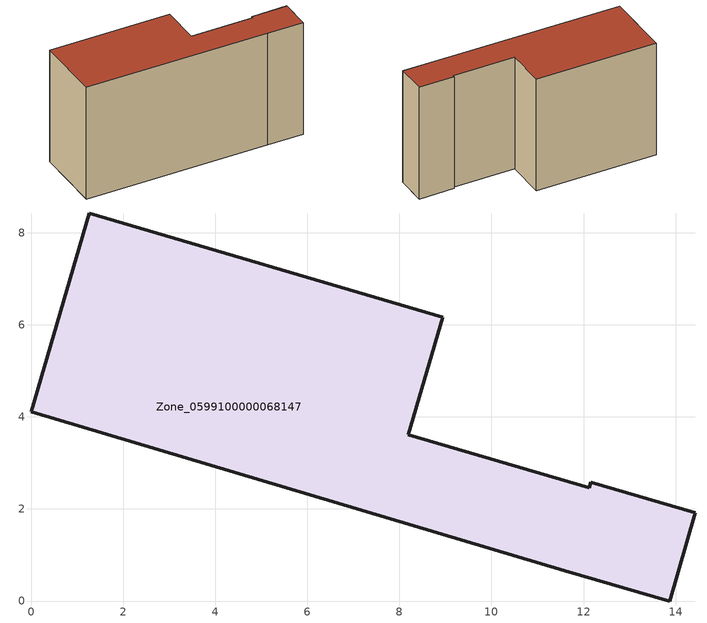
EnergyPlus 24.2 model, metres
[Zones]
Zone_0599100000068147
 floor ground (C_G): 12.12,2.46 12.16,2.58 14.43,1.92 13.87,0 11.59,0.66 0,4.11 1.26,8.43 8.94,6.17 8.19,3.61 z0
 wall outside (C_F): 11.59,0.66 13.87,0 14.43,1.92 12.16,2.58 12.12,2.46 8.19,3.61 8.94,6.17 1.26,8.43 0,4.11 11.59,0.66 z0:7.89
 roof outside (C_R): 1.26,8.43 0,4.11 11.59,0.66 13.87,0 14.43,1.92 12.16,2.58 12.12,2.46 8.19,3.61 8.94,6.17 z7.89
[BUILDING]
Pand.0599100000068147: North Axis=0; Terrain=City; Loads Convergence Tolerance Value=0.04; Temperature Convergence Tolerance Value=0.4; Solar Distribution=FullExterior; Maximum Number of Warmup Days=25; Minimum Number of Warmup Days=1
[Site:Location]
Rotterdam.The.Hague.AP_ZH_NLD Design_Conditions: Latitude=51.96; Longitude=4.45; Time Zone=1; Elevation=-4.5
[SITE:GROUNDTEMPERATURE:BUILDINGSURFACE]
18, 18, 18, 18, 18, 18, 18, 18, 18, 18, 18, 18
[MATERIAL] Thermal Absorptance=0.9; Solar Absorptance=0.7; Visible Absorptance=0.7
Name | Roughness | Thickness | Conductivity | Density | Specific Heat
G.TI.1946 | MediumSmooth | 0.15 | 1 | 540 | 1210
F.TI.1946 | Rough | 0.3 | 0.857143 | 1920 | 840
R.TI.1946 | MediumRough | 0.2 | 0.1 | 1500 | 1000
[CONSTRUCTION]
C_G: G.TI.1946
C_F: F.TI.1946
C_R: R.TI.1946
[ZONE]
Zone_0599100000068147: Type=1; Multiplier=1; Ceiling Height=Autocalculate; Volume=Autocalculate; Floor Area=autocalculate; Part of Total Floor Area=Yes
[ZONEINFILTRATION:DESIGNFLOWRATE]
Infil_Zone_0599100000068147: Zone or ZoneList or Space or SpaceList=Zone_0599100000068147; Schedule=AlwaysOn; Design Flow Rate Calculation Method=Flow/Area; Flow Rate per Floor Area=0.003; Constant Term Coefficient=1; Temperature Term Coefficient=0; Velocity Term Coefficient=0; Velocity Squared Term Coefficient=0
[HVACTEMPLATE:ZONE:IDEALLOADSAIRSYSTEM]
Zone_0599100000068147: Maximum Heating Supply Air Temperature=50; Minimum Cooling Supply Air Temperature=13; Maximum Heating Supply Air Humidity Ratio=0.0156; Minimum Cooling Supply Air Humidity Ratio=0.0077; Heating Limit=NoLimit; Cooling Limit=NoLimit; Dehumidification Control Type=ConstantSensibleHeatRatio; Cooling Sensible Heat Ratio=0.7; Dehumidification Setpoint=60; Humidification Control Type=None; Humidification Setpoint=30; Outdoor Air Method=None; Outdoor Air Flow Rate per Person=0.00944; Outdoor Air Flow Rate per Zone Floor Area=0; Outdoor Air Flow Rate per Zone=0; Demand Controlled Ventilation Type=None; Outdoor Air Economizer Type=NoEconomizer; Heat Recovery Type=None; Sensible Heat Recovery Effectiveness=0.7; Latent Heat Recovery Effectiveness=0.65
[ZONECONTROL:THERMOSTAT]
ThermostatControl_Zone_0599100000068147: Zone or ZoneList=Zone_0599100000068147; Control Type Schedule=DualSetpointControlType; Control 1=Thermostat_Zone_0599100000068147; Temperature Difference Between Cutout And Setpoint=0
[THERMOSTATSETPOINT:DUALSETPOINT]
Thermostat_Zone_0599100000068147: Heating Setpoint Temperature Schedule=HeatingSetpoint_Zone_0599100000068147; Cooling Setpoint Temperature Schedule=CoolingSetpoint_Zone_0599100000068147
[SCHEDULE:COMPACT]
HeatingSetpoint_Zone_0599100000068147: Through: 12/31, For: AllDays, Until: 24:00, 21
CoolingSetpoint_Zone_0599100000068147: Through: 12/31, For: AllDays, Until: 24:00, 24
DualSetpointControlType: Through: 12/31, For: AllDays, Until: 24:00, 4
AlwaysOn: Through: 12/31, For: AllDays, Until: 24:00, 1
